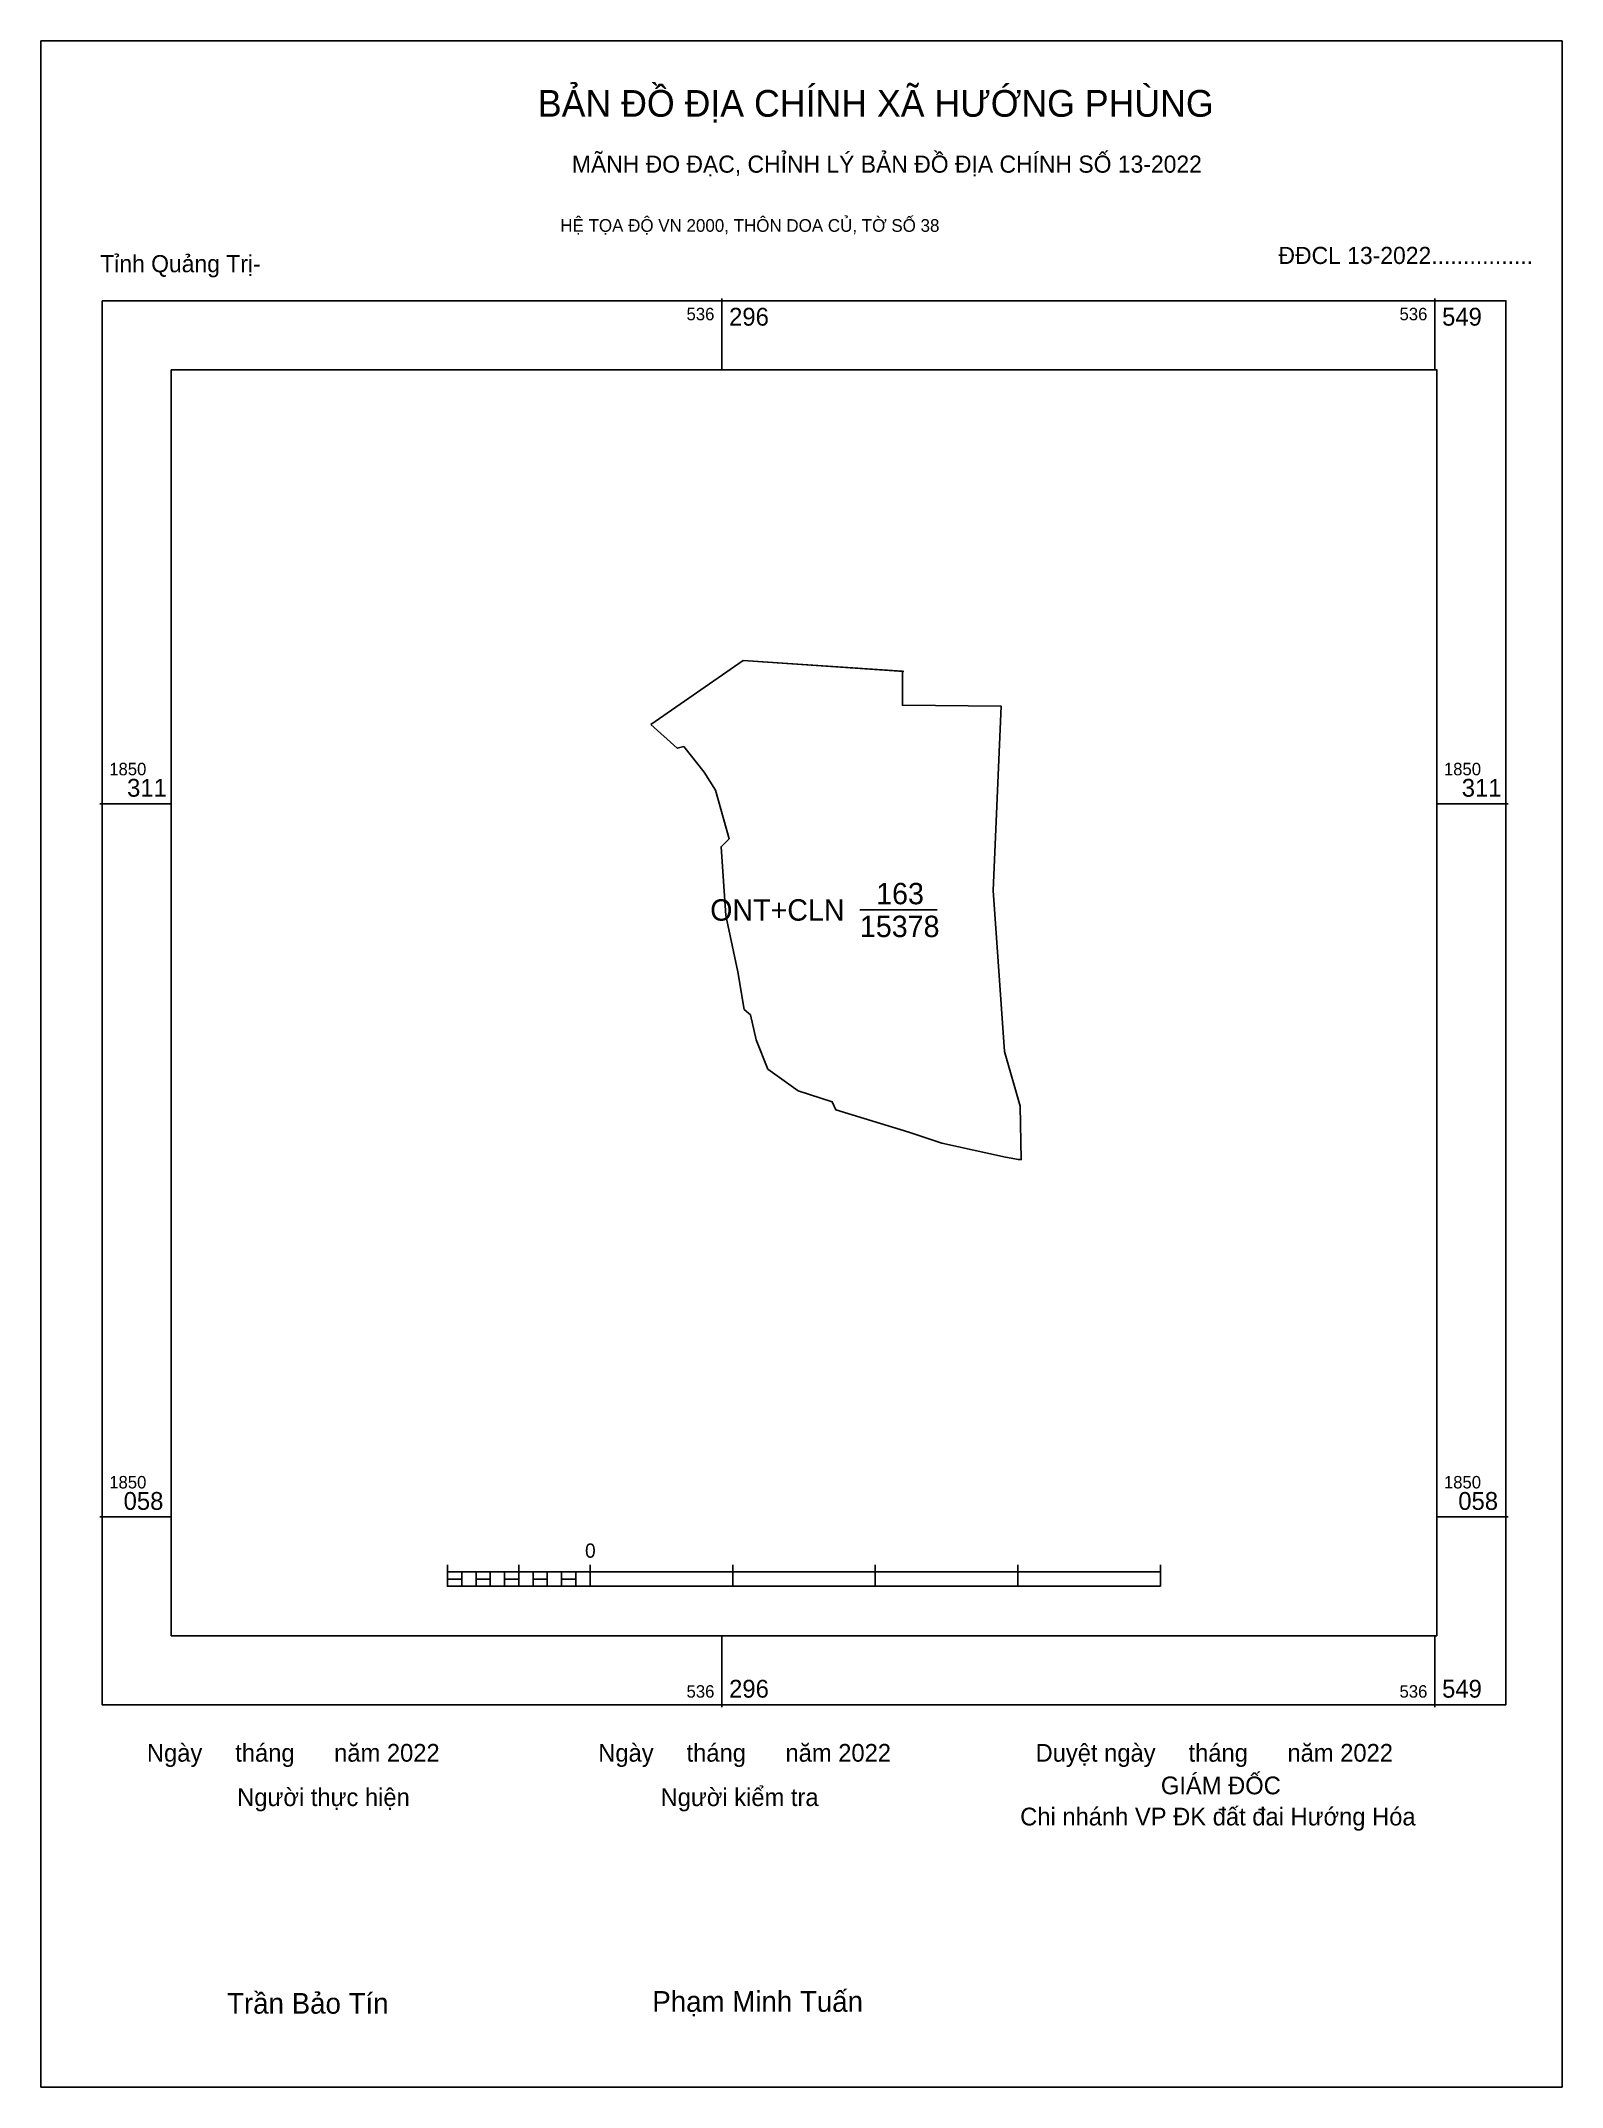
# Model space of a CAD drawing. Extents: x 536055 to 536595, y 1849856 to 1850583.
import ezdxf

# ---------------------------------------------------------------- set-up
doc = ezdxf.new("R2010")
doc.units = 0
for name, color, linetype in [('Level 10', 7, 'Continuous'), ('Level 13', 7, 'Continuous'), ('Level 15', 7, 'Continuous'), ('Level 27', 7, 'Continuous'), ('Level 49', 7, 'Continuous'), ('Level 62', 7, 'Continuous'), ('Level 63', 7, 'Continuous'), ('Level 9', 7, 'Continuous')]:
    doc.layers.add(name, color=color, linetype=linetype)

msp = doc.modelspace()

# ---------------------------------------------------------------- linework, layer by layer
at = {"layer": 'Level 10'}
msp.add_lwpolyline([(536271.31, 1850340.01), (536304.15, 1850362.85), (536360.72, 1850358.96), (536360.72, 1850346.89), (536395.84, 1850346.52), (536392.89, 1850281.14), (536397.02, 1850223.89), (536402.59, 1850204.49), (536402.94, 1850185.52), (536401.92, 1850185.54), (536397.35, 1850186.4), (536374.75, 1850191.32), (536363.01, 1850195.25), (536336.99, 1850203.15), (536335.76, 1850206.03), (536323.65, 1850209.92), (536312.9, 1850217.68), (536308.72, 1850228.05), (536306.76, 1850236.92), (536304.5, 1850238.85), (536302.18, 1850252.16), (536297.93, 1850272.23), (536296.29, 1850296.66), (536299.2, 1850299.46), (536294.23, 1850316.71), (536290.29, 1850323.18), (536283.03, 1850332.21), (536280.7, 1850331.64)], close=True, dxfattribs=at)
at = {"layer": 'Level 15'}
msp.add_lwpolyline([(536054.6, 1850582.89), (536595.09, 1850582.89), (536595.09, 1849856.05), (536054.6, 1849856.05)], close=True, dxfattribs=at)
at = {"layer": 'Level 27'}
for p, q in [((536304.15, 1850362.85), (536304.16, 1850362.87)), ((536360.72, 1850358.96), (536360.75, 1850358.96)), ((536395.84, 1850346.52), (536395.84, 1850346.55)), ((536271.31, 1850340.01), (536271.29, 1850340.02))]:
    msp.add_line(p, q, dxfattribs=at)
at = {"layer": 'Level 49'}
msp.add_line((536361.25, 1850358.92), (536304.15, 1850362.85), dxfattribs=at)
at = {"layer": 'Level 62'}
msp.add_lwpolyline([(536100.88, 1850466.07), (536550.57, 1850466.07), (536550.57, 1850016.39), (536100.88, 1850016.39)], close=True, dxfattribs=at)
at = {"layer": 'Level 63'}
for p, q in [((536296.59, 1850491.41), (536296.59, 1850466.07)), ((536549.91, 1850491.41), (536549.91, 1850466.07)), ((536075.55, 1850311.89), (536100.88, 1850311.89)), ((536550.57, 1850311.89), (536575.9, 1850311.89)), ((536075.55, 1850058.56), (536100.88, 1850058.56)), ((536550.57, 1850058.56), (536575.9, 1850058.56)), ((536199.06, 1850041.55), (536199.06, 1850033.95)), ((536224.4, 1850041.55), (536224.4, 1850033.95)), ((536249.73, 1850041.55), (536249.73, 1850033.95)), ((536300.39, 1850041.55), (536300.39, 1850033.95)), ((536351.06, 1850041.55), (536351.06, 1850033.95)), ((536401.73, 1850041.55), (536401.73, 1850033.95)), ((536452.39, 1850041.55), (536452.39, 1850033.95)), ((536199.06, 1850039.02), (536452.39, 1850039.02)), ((536199.06, 1850033.95), (536452.39, 1850033.95)), ((536204.13, 1850039.02), (536204.13, 1850033.95)), ((536209.2, 1850039.02), (536209.2, 1850033.95)), ((536214.26, 1850039.02), (536214.26, 1850033.95)), ((536219.33, 1850039.02), (536219.33, 1850033.95)), ((536224.4, 1850039.02), (536224.4, 1850033.95)), ((536229.46, 1850039.02), (536229.46, 1850033.95)), ((536234.53, 1850039.02), (536234.53, 1850033.95)), ((536239.6, 1850039.02), (536239.6, 1850033.95)), ((536244.66, 1850039.02), (536244.66, 1850033.95)), ((536249.73, 1850039.02), (536249.73, 1850033.95)), ((536296.59, 1850016.39), (536296.59, 1849991.05)), ((536549.91, 1850016.39), (536549.91, 1849991.05))]:
    msp.add_line(p, q, dxfattribs=at)
for points in [[(536076.34, 1850490.62), (536575.11, 1850490.62), (536575.11, 1849991.84), (536076.34, 1849991.84)], [(536199.06, 1850036.48), (536204.13, 1850036.48), (536204.13, 1850033.95), (536199.06, 1850033.95)], [(536199.06, 1850036.48), (536204.13, 1850036.48), (536204.13, 1850033.95), (536199.06, 1850033.95)], [(536209.2, 1850036.48), (536214.26, 1850036.48), (536214.26, 1850033.95), (536209.2, 1850033.95)], [(536219.33, 1850036.48), (536224.4, 1850036.48), (536224.4, 1850033.95), (536219.33, 1850033.95)], [(536229.46, 1850036.48), (536234.53, 1850036.48), (536234.53, 1850033.95), (536229.46, 1850033.95)], [(536239.6, 1850036.48), (536244.66, 1850036.48), (536244.66, 1850033.95), (536239.6, 1850033.95)]]:
    msp.add_lwpolyline(points, close=True, dxfattribs=at)
at = {"layer": 'Level 9'}
msp.add_line((536345.6, 1850274.18), (536373.06, 1850274.18), dxfattribs=at)

# ---------------------------------------------------------------- texts
at = {"layer": 'Level 13'}
for s, p in [('163', (536351.38, 1850276.21)), ('ONT+CLN', (536292.41, 1850270.38)), ('15378', (536345.61, 1850264.55))]:
    msp.add_text(s, height=7.6, dxfattribs=at).set_placement(p)
at = {"layer": 'Level 63'}
for s, height, p in [('BẢN ĐỒ ĐỊA CHÍNH XÃ HƯỚNG PHÙNG', 9.4838, (536231.16, 1850555.96)), ('MÃNH ĐO ĐẠC, CHỈNH LÝ BẢN ĐỒ ĐỊA CHÍNH SỐ 13-2022', 6.0854, (536243.27, 1850536.08)), ('HỆ TỌA ĐỘ VN 2000, THÔN DOA CỦ, TỜ SỐ 38', 4.5048, (536239.14, 1850515.08)), ('536', 4.433, (536284, 1850483.65)), ('296', 6.333, (536299.12, 1850481.75)), ('536', 4.433, (536537.33, 1850483.65)), ('549', 6.333, (536552.45, 1850481.75)), ('1850', 4.433, (536078.87, 1850322.02)), ('1850', 4.433, (536553.1, 1850322.02)), ('311', 6.333, (536085.22, 1850314.42)), ('311', 6.333, (536559.45, 1850314.42)), ('1850', 4.433, (536078.87, 1850068.69)), ('1850', 4.433, (536553.1, 1850068.69)), ('058', 6.333, (536083.98, 1850061.09)), ('058', 6.333, (536558.21, 1850061.09)), ('0', 5.07, (536247.93, 1850044.08)), ('536', 4.433, (536284, 1849994.38)), ('296', 6.333, (536299.12, 1849994.38)), ('536', 4.433, (536537.33, 1849994.38)), ('549', 6.333, (536552.45, 1849994.38)), ('Ngày     tháng      năm 2022', 6.3036, (536092.25, 1849971.63)), ('Ngày     tháng      năm 2022', 6.3036, (536252.62, 1849971.63)), ('Duyệt ngày     tháng      năm 2022', 6.3036, (536408.01, 1849971.63)), ('GIÁM ĐỐC', 6.304, (536452.53, 1849960.05)), ('Người thực hiện', 6.3036, (536124.33, 1849955.87)), ('Người kiểm tra', 6.3036, (536274.78, 1849955.87)), ('Chi nhánh VP ĐK đất đai Hướng Hóa', 6.3036, (536402.54, 1849948.99)), ('Trần Bảo Tín', 7.3525, (536120.74, 1849882.12)), ('Phạm Minh Tuấn', 7.3525, (536271.83, 1849882.78))]:
    msp.add_text(s, height=height, dxfattribs=at).set_placement(p)
at = {"layer": 'Level 9'}
for s, p in [('Tỉnh Quảng Trị-', (536075.68, 1850500.72)), ('ĐĐCL 13-2022................', (536494.32, 1850503.65))]:
    msp.add_text(s, height=6.0854, dxfattribs=at).set_placement(p)

doc.saveas('drawing.dxf')
